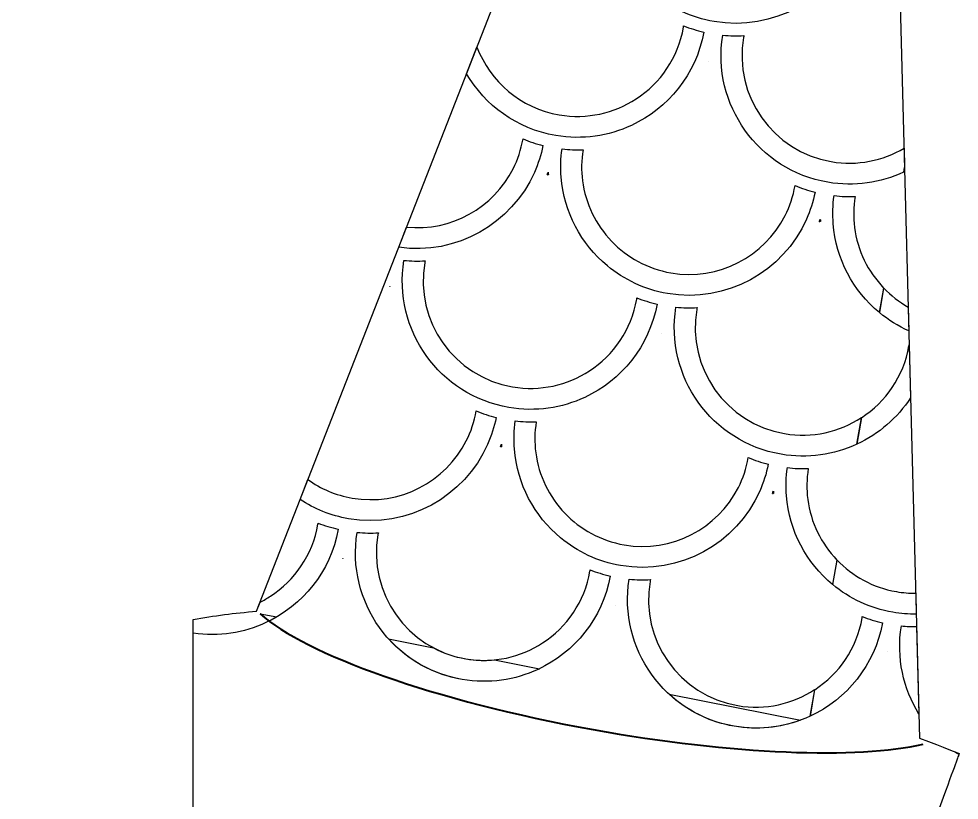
# Model space of a CAD drawing. Header units: millimetres. Extents: x -101 to 196, y -76 to 155.
# Drawn here: x 163.67 to 190.41, y 38.23 to 60.45 of the extents above; entities that cross this region are included whole.
import ezdxf

# ---------------------------------------------------------------- set-up
doc = ezdxf.new("R2010")
doc.units = ezdxf.units.MM
doc.header["$MEASUREMENT"] = 0
doc.layers.add('Capa 1', color=7, linetype='Continuous')

msp = doc.modelspace()

# ---------------------------------------------------------------- linework, layer by layer
at = {"layer": 'Capa 1', "color": 7}
msp.add_open_spline([(101.0915, 43.6008), (101.0915, 43.6008), (83.5178, 88.5625), (83.5178, 88.5625), (83.5178, 88.5625), (83.5178, 88.5625), (82.2351, 39.9936), (82.2351, 39.9936), (82.2351, 39.9936), (81.5177, 39.7235), (81.1096, 39.5536), (81.1096, 39.5536), (81.1096, 39.5536), (81.1096, 39.5537), (81.1096, 39.5536), (83.2878, 33.5646), (83.2878, 33.5646), (83.5726, 33.5312), (83.8969, 33.5164), (84.2544, 33.5178), (84.2544, 33.5178), (84.2544, 33.5178), (89.0519, 5.1901), (89.0519, 5.1901), (89.0519, 5.1901), (87.7871, 5.0991), (86.4712, 5.0137), (86.2889, 5.038), (86.2889, 5.038), (88.7327, -1.5551), (88.7327, -1.5551), (88.7327, -1.5551), (88.7327, -1.5551), (88.7327, -1.5551), (89.0189, -1.5742), (89.5426, -1.5891), (89.5426, -1.5891), (89.5426, -1.5891), (97.1742, -41.3032), (97.1742, -41.3032), (97.1742, -41.3032), (97.2788, -42.3728), (98.8213, -43.0054), (99.8805, -43.1657), (99.8805, -43.1657), (99.8805, -43.1657), (102.3533, -43.1656), (102.3533, -43.1656), (102.3533, -43.1656), (103.1722, -43.2549), (103.9525, -43.2453), (104.687, -43.1657), (104.687, -43.1657), (104.687, -43.1657), (166.8236, -43.1656), (166.8236, -43.1656), (166.8236, -43.1656), (166.8236, -43.1656), (166.8236, -43.1646), (166.8236, -43.1646), (166.8236, -43.1646), (168.9945, -43.4017), (171.5685, -43.0267), (174.3454, -41.3032), (174.3454, -41.3032), (174.3454, -41.3032), (181.9771, -1.5891), (181.9771, -1.5891), (181.9771, -1.5891), (182.5008, -1.5742), (182.7869, -1.5551), (182.7869, -1.5551), (182.7869, -1.5551), (182.7869, -1.5551), (182.7869, -1.5551), (185.2307, 5.038), (185.2307, 5.038), (185.0485, 5.0137), (183.7326, 5.099), (182.4677, 5.1901), (182.4677, 5.1901), (182.4677, 5.1901), (187.2655, 33.5179), (187.2655, 33.5179), (187.2655, 33.5179), (187.6229, 33.5165), (187.947, 33.5311), (188.2318, 33.5646), (188.2318, 33.5646), (190.4103, 39.5537), (190.4101, 39.5536), (190.4101, 39.5536), (190.4101, 39.5536), (190.4103, 39.5537), (190.002, 39.7235), (189.2846, 39.9935), (189.2846, 39.9935), (189.2846, 39.9935), (188.0021, 88.5625), (188.0021, 88.5625), (188.0021, 88.5625), (188.0021, 88.5625), (170.4282, 43.6008), (170.4282, 43.6008), (170.4282, 43.6008), (169.8131, 43.5511), (169.2116, 43.4743), (168.6301, 43.3653), (168.6301, 43.3653), (168.6301, 43.3653), (168.6302, 37.3763), (168.6302, 37.3763), (168.6302, 37.3763), (168.6302, 37.3763), (168.9973, 37.2695), (169.634, 37.0914), (169.634, 37.0914), (169.634, 37.0914), (165.7729, 7.5644), (165.7729, 7.5644), (165.7729, 7.5644), (164.7009, 7.8656), (162.724, 8.446), (162.724, 8.446), (162.724, 8.446), (162.724, 8.446), (163.7881, 0.831), (163.7881, 0.831), (163.7881, 0.831), (163.9961, 0.768), (164.2035, 0.7069), (164.4106, 0.6471), (164.4106, 0.6471), (164.4106, 0.6471), (162.351, -19.3032), (162.351, -19.3032), (162.351, -19.3032), (162.351, -19.3032), (109.1688, -19.3032), (109.1688, -19.3032), (109.1688, -19.3032), (109.1688, -19.3032), (107.109, 0.6471), (107.109, 0.6471), (107.109, 0.6471), (107.3162, 0.7069), (107.5236, 0.7679), (107.7316, 0.8309), (107.7316, 0.8309), (107.7316, 0.8309), (108.7957, 8.4461), (108.7957, 8.4461), (108.7957, 8.4461), (108.7957, 8.4461), (106.8187, 7.8655), (105.7469, 7.5644), (105.7469, 7.5644), (105.7469, 7.5644), (101.8857, 37.0914), (101.8857, 37.0914), (101.8857, 37.0914), (102.5223, 37.2695), (102.8895, 37.3762), (102.8895, 37.3762), (102.8895, 37.3762), (102.8895, 37.3762), (102.8895, 43.3653), (102.8895, 43.3653), (102.8895, 43.3653), (102.308, 43.4744), (101.7066, 43.551), (101.0915, 43.6008)], degree=3, knots=[0, 0, 0, 0, 0.0227273, 0.0227273, 0.0227273, 0.0227273, 0.0454545, 0.0454545, 0.0454545, 0.0454545, 0.0681818, 0.0681818, 0.0681818, 0.0681818, 0.0909091, 0.0909091, 0.0909091, 0.0909091, 0.1136364, 0.1136364, 0.1136364, 0.1136364, 0.1363636, 0.1363636, 0.1363636, 0.1363636, 0.1590909, 0.1590909, 0.1590909, 0.1590909, 0.1818182, 0.1818182, 0.1818182, 0.1818182, 0.2045455, 0.2045455, 0.2045455, 0.2045455, 0.2272727, 0.2272727, 0.2272727, 0.2272727, 0.25, 0.25, 0.25, 0.25, 0.2727273, 0.2727273, 0.2727273, 0.2727273, 0.2954545, 0.2954545, 0.2954545, 0.2954545, 0.3181818, 0.3181818, 0.3181818, 0.3181818, 0.3409091, 0.3409091, 0.3409091, 0.3409091, 0.3636364, 0.3636364, 0.3636364, 0.3636364, 0.3863636, 0.3863636, 0.3863636, 0.3863636, 0.4090909, 0.4090909, 0.4090909, 0.4090909, 0.4318182, 0.4318182, 0.4318182, 0.4318182, 0.4545455, 0.4545455, 0.4545455, 0.4545455, 0.4772727, 0.4772727, 0.4772727, 0.4772727, 0.5, 0.5, 0.5, 0.5, 0.5227273, 0.5227273, 0.5227273, 0.5227273, 0.5454545, 0.5454545, 0.5454545, 0.5454545, 0.5681818, 0.5681818, 0.5681818, 0.5681818, 0.5909091, 0.5909091, 0.5909091, 0.5909091, 0.6136364, 0.6136364, 0.6136364, 0.6136364, 0.6363636, 0.6363636, 0.6363636, 0.6363636, 0.6590909, 0.6590909, 0.6590909, 0.6590909, 0.6818182, 0.6818182, 0.6818182, 0.6818182, 0.7045455, 0.7045455, 0.7045455, 0.7045455, 0.7272727, 0.7272727, 0.7272727, 0.7272727, 0.75, 0.75, 0.75, 0.75, 0.7727273, 0.7727273, 0.7727273, 0.7727273, 0.7954545, 0.7954545, 0.7954545, 0.7954545, 0.8181818, 0.8181818, 0.8181818, 0.8181818, 0.8409091, 0.8409091, 0.8409091, 0.8409091, 0.8636364, 0.8636364, 0.8636364, 0.8636364, 0.8863636, 0.8863636, 0.8863636, 0.8863636, 0.9090909, 0.9090909, 0.9090909, 0.9090909, 0.9318182, 0.9318182, 0.9318182, 0.9318182, 0.9545455, 0.9545455, 0.9545455, 0.9545455, 1, 1, 1, 1], dxfattribs=at)
at = {"layer": 'Capa 1', "lineweight": 9}
msp.add_open_spline([(101.0915, 43.6008), (101.0915, 43.6008), (83.5178, 88.5625), (83.5178, 88.5625), (83.5178, 88.5625), (83.5178, 88.5625), (82.2351, 39.9936), (82.2351, 39.9936), (82.2351, 39.9936), (81.5177, 39.7235), (81.1096, 39.5536), (81.1096, 39.5536), (81.1096, 39.5536), (81.1096, 39.5536), (81.1096, 39.5536), (83.2878, 33.5646), (83.2878, 33.5646), (83.5726, 33.5312), (83.8969, 33.5164), (84.2544, 33.5178), (84.2544, 33.5178), (84.2544, 33.5178), (89.0519, 5.1901), (89.0519, 5.1901), (89.0519, 5.1901), (87.7871, 5.0991), (86.4712, 5.0137), (86.2889, 5.038), (86.2889, 5.038), (88.7327, -1.5551), (88.7327, -1.5551), (88.7327, -1.5551), (88.7327, -1.5551), (88.7327, -1.5551), (89.0189, -1.5742), (89.5426, -1.5891), (89.5426, -1.5891), (89.5426, -1.5891), (97.1742, -41.3032), (97.1742, -41.3032), (97.1742, -41.3032), (97.2788, -42.3728), (98.8213, -43.0054), (99.8805, -43.1657), (99.8805, -43.1657), (99.8805, -43.1657), (102.3533, -43.1656), (102.3533, -43.1656), (102.3533, -43.1656), (103.1722, -43.2549), (103.9525, -43.2453), (104.687, -43.1657), (104.687, -43.1657), (104.687, -43.1657), (166.8236, -43.1656), (166.8236, -43.1656), (166.8236, -43.1656), (166.8236, -43.1656), (166.8236, -43.1646), (166.8236, -43.1646), (166.8236, -43.1646), (168.9945, -43.4017), (171.5685, -43.0267), (174.3454, -41.3032), (174.3454, -41.3032), (174.3454, -41.3032), (181.9771, -1.5891), (181.9771, -1.5891), (181.9771, -1.5891), (182.5008, -1.5742), (182.7869, -1.5551), (182.7869, -1.5551), (182.7869, -1.5551), (182.7869, -1.5551), (182.7869, -1.5551), (185.2307, 5.038), (185.2307, 5.038), (185.0485, 5.0137), (183.7326, 5.099), (182.4677, 5.1901), (182.4677, 5.1901), (182.4677, 5.1901), (187.2655, 33.5179), (187.2655, 33.5179), (187.2655, 33.5179), (187.6229, 33.5165), (187.947, 33.5311), (188.2318, 33.5646), (188.2318, 33.5646), (190.4103, 39.5537), (190.4101, 39.5536), (190.4101, 39.5536), (190.4101, 39.5536), (190.4101, 39.5536), (190.002, 39.7235), (189.2846, 39.9935), (189.2846, 39.9935), (189.2846, 39.9935), (188.0021, 88.5625), (188.0021, 88.5625), (188.0021, 88.5625), (188.0021, 88.5625), (170.4282, 43.6008), (170.4282, 43.6008), (170.4282, 43.6008), (169.8131, 43.5511), (169.2116, 43.4743), (168.6301, 43.3653), (168.6301, 43.3653), (168.6301, 43.3653), (168.6302, 37.3763), (168.6302, 37.3763), (168.6302, 37.3763), (168.6302, 37.3763), (168.9973, 37.2695), (169.634, 37.0914), (169.634, 37.0914), (169.634, 37.0914), (165.7729, 7.5644), (165.7729, 7.5644), (165.7729, 7.5644), (164.7009, 7.8656), (162.724, 8.446), (162.724, 8.446), (162.724, 8.446), (162.724, 8.446), (163.7881, 0.831), (163.7881, 0.831), (163.7881, 0.831), (163.9961, 0.768), (164.2035, 0.7069), (164.4106, 0.6471), (164.4106, 0.6471), (164.4106, 0.6471), (162.351, -19.3032), (162.351, -19.3032), (162.351, -19.3032), (162.351, -19.3032), (109.1688, -19.3032), (109.1688, -19.3032), (109.1688, -19.3032), (109.1688, -19.3032), (107.109, 0.6471), (107.109, 0.6471), (107.109, 0.6471), (107.3162, 0.7069), (107.5236, 0.7679), (107.7316, 0.8309), (107.7316, 0.8309), (107.7316, 0.8309), (108.7957, 8.4461), (108.7957, 8.4461), (108.7957, 8.4461), (108.7957, 8.4461), (106.8187, 7.8655), (105.7469, 7.5644), (105.7469, 7.5644), (105.7469, 7.5644), (101.8857, 37.0914), (101.8857, 37.0914), (101.8857, 37.0914), (102.5223, 37.2695), (102.8895, 37.3762), (102.8895, 37.3762), (102.8895, 37.3762), (102.8895, 37.3762), (102.8895, 43.3653), (102.8895, 43.3653), (102.8895, 43.3653), (102.308, 43.4744), (101.7066, 43.551), (101.0915, 43.6008)], degree=3, knots=[0, 0, 0, 0, 0.0227273, 0.0227273, 0.0227273, 0.0227273, 0.0454545, 0.0454545, 0.0454545, 0.0454545, 0.0681818, 0.0681818, 0.0681818, 0.0681818, 0.0909091, 0.0909091, 0.0909091, 0.0909091, 0.1136364, 0.1136364, 0.1136364, 0.1136364, 0.1363636, 0.1363636, 0.1363636, 0.1363636, 0.1590909, 0.1590909, 0.1590909, 0.1590909, 0.1818182, 0.1818182, 0.1818182, 0.1818182, 0.2045455, 0.2045455, 0.2045455, 0.2045455, 0.2272727, 0.2272727, 0.2272727, 0.2272727, 0.25, 0.25, 0.25, 0.25, 0.2727273, 0.2727273, 0.2727273, 0.2727273, 0.2954545, 0.2954545, 0.2954545, 0.2954545, 0.3181818, 0.3181818, 0.3181818, 0.3181818, 0.3409091, 0.3409091, 0.3409091, 0.3409091, 0.3636364, 0.3636364, 0.3636364, 0.3636364, 0.3863636, 0.3863636, 0.3863636, 0.3863636, 0.4090909, 0.4090909, 0.4090909, 0.4090909, 0.4318182, 0.4318182, 0.4318182, 0.4318182, 0.4545455, 0.4545455, 0.4545455, 0.4545455, 0.4772727, 0.4772727, 0.4772727, 0.4772727, 0.5, 0.5, 0.5, 0.5, 0.5227273, 0.5227273, 0.5227273, 0.5227273, 0.5454545, 0.5454545, 0.5454545, 0.5454545, 0.5681818, 0.5681818, 0.5681818, 0.5681818, 0.5909091, 0.5909091, 0.5909091, 0.5909091, 0.6136364, 0.6136364, 0.6136364, 0.6136364, 0.6363636, 0.6363636, 0.6363636, 0.6363636, 0.6590909, 0.6590909, 0.6590909, 0.6590909, 0.6818182, 0.6818182, 0.6818182, 0.6818182, 0.7045455, 0.7045455, 0.7045455, 0.7045455, 0.7272727, 0.7272727, 0.7272727, 0.7272727, 0.75, 0.75, 0.75, 0.75, 0.7727273, 0.7727273, 0.7727273, 0.7727273, 0.7954545, 0.7954545, 0.7954545, 0.7954545, 0.8181818, 0.8181818, 0.8181818, 0.8181818, 0.8409091, 0.8409091, 0.8409091, 0.8409091, 0.8636364, 0.8636364, 0.8636364, 0.8636364, 0.8863636, 0.8863636, 0.8863636, 0.8863636, 0.9090909, 0.9090909, 0.9090909, 0.9090909, 0.9318182, 0.9318182, 0.9318182, 0.9318182, 0.9545455, 0.9545455, 0.9545455, 0.9545455, 1, 1, 1, 1], dxfattribs=at)
at = {"layer": 'Capa 1'}
for points, knots in [([(181.7372, 61.1588), (182.2125, 60.7655), (182.7918, 60.4849), (183.4432, 60.3729), (183.4432, 60.3729), (185.1253, 60.0839), (186.7324, 60.9963), (187.3966, 62.4869), (187.3966, 62.4869), (187.3966, 62.4869), (186.7914, 62.5912), (186.7914, 62.5912), (186.7914, 62.5912), (186.2005, 61.4249), (184.9, 60.7266), (183.5441, 60.9598), (183.5441, 60.9598), (182.8737, 61.0753), (182.2944, 61.4031), (181.8576, 61.859), (181.8576, 61.859), (181.4112, 62.3254), (181.1136, 62.9263), (181.0288, 63.5818), (181.0288, 63.5818), (181.0288, 63.5818), (180.4235, 63.6859), (180.4235, 63.6859), (180.4235, 63.6859), (180.5015, 62.6894), (180.9858, 61.7804), (181.7372, 61.1588)], [0, 0, 0, 0, 0.1111111, 0.1111111, 0.1111111, 0.1111111, 0.2222222, 0.2222222, 0.2222222, 0.2222222, 0.3333333, 0.3333333, 0.3333333, 0.3333333, 0.4444444, 0.4444444, 0.4444444, 0.4444444, 0.5555556, 0.5555556, 0.5555556, 0.5555556, 0.6666667, 0.6666667, 0.6666667, 0.6666667, 0.7777778, 0.7777778, 0.7777778, 0.7777778, 1, 1, 1, 1]), ([(176.4037, 58.8886), (176.9289, 57.9903), (177.8319, 57.3216), (178.9379, 57.1314), (178.9379, 57.1314), (179.6985, 57.0008), (180.444, 57.1167), (181.0942, 57.4192), (181.0942, 57.4192), (182.1333, 57.9023), (182.9272, 58.8637), (183.1492, 60.0728), (183.1492, 60.0728), (182.9522, 60.119), (182.759, 60.1756), (182.5753, 60.2486), (182.5753, 60.2486), (182.5742, 60.2373), (182.5735, 60.2261), (182.5715, 60.2146), (182.5715, 60.2146), (182.4214, 59.3408), (181.9124, 58.6202), (181.2237, 58.1719), (181.2237, 58.1719), (180.6005, 57.7662), (179.8298, 57.5825), (179.0389, 57.7185), (179.0389, 57.7185), (177.935, 57.9084), (177.0717, 58.6679), (176.6987, 59.6435), (176.6987, 59.6435), (176.6987, 59.6435), (176.4037, 58.8886), (176.4037, 58.8886)], [0, 0, 0, 0, 0.1, 0.1, 0.1, 0.1, 0.2, 0.2, 0.2, 0.2, 0.3, 0.3, 0.3, 0.3, 0.4, 0.4, 0.4, 0.4, 0.5, 0.5, 0.5, 0.5, 0.6, 0.6, 0.6, 0.6, 0.7, 0.7, 0.7, 0.7, 0.8, 0.8, 0.8, 0.8, 1, 1, 1, 1]), ([(184.2786, 59.9214), (184.2816, 59.9384), (184.2859, 59.9547), (184.2895, 59.9715), (184.2895, 59.9715), (184.0907, 59.9607), (183.8896, 59.9647), (183.6864, 59.9839), (183.6864, 59.9839), (183.368, 58.009), (184.6973, 56.1412), (186.6735, 55.8014), (186.6735, 55.8014), (187.4341, 55.6707), (188.1789, 55.7868), (188.8291, 56.0893), (188.8291, 56.0893), (188.8291, 56.0893), (188.8555, 56.2428), (188.8555, 56.2428), (188.8555, 56.2428), (188.8555, 56.2428), (188.8416, 56.7695), (188.8416, 56.7695), (188.8416, 56.7695), (188.2402, 56.4148), (187.5168, 56.2609), (186.7744, 56.3885), (186.7744, 56.3885), (185.1094, 56.6748), (183.9923, 58.2562), (184.2786, 59.9214)], [0, 0, 0, 0, 0.1111111, 0.1111111, 0.1111111, 0.1111111, 0.2222222, 0.2222222, 0.2222222, 0.2222222, 0.3333333, 0.3333333, 0.3333333, 0.3333333, 0.4444444, 0.4444444, 0.4444444, 0.4444444, 0.5555556, 0.5555556, 0.5555556, 0.5555556, 0.6666667, 0.6666667, 0.6666667, 0.6666667, 0.7777778, 0.7777778, 0.7777778, 0.7777778, 1, 1, 1, 1]), ([(183.2838, 59.2484), (183.2836, 59.2474), (183.2835, 59.2469), (183.2834, 59.2462), (183.2834, 59.2462), (183.2834, 59.2462), (183.284, 59.2462), (183.284, 59.2462), (183.284, 59.2462), (183.2842, 59.2468), (183.2842, 59.2472), (183.2838, 59.2484)], [0, 0, 0, 0, 0.25, 0.25, 0.25, 0.25, 0.5, 0.5, 0.5, 0.5, 1, 1, 1, 1]), ([(177.726, 56.1858), (177.1671, 55.0825), (175.9729, 54.3985), (174.6981, 54.5251), (174.6981, 54.5251), (174.6981, 54.5251), (174.4743, 53.9524), (174.4743, 53.9524), (174.4743, 53.9524), (176.1209, 53.7135), (177.6795, 54.6194), (178.3311, 56.0816), (178.3311, 56.0816), (178.4386, 56.3229), (178.5211, 56.5779), (178.5756, 56.8466), (178.5756, 56.8466), (178.3796, 56.8961), (178.1903, 56.959), (178.0078, 57.0352), (178.0078, 57.0352), (177.9546, 56.7321), (177.8583, 56.4472), (177.726, 56.1858)], [0, 0, 0, 0, 0.1428571, 0.1428571, 0.1428571, 0.1428571, 0.2857143, 0.2857143, 0.2857143, 0.2857143, 0.4285714, 0.4285714, 0.4285714, 0.4285714, 0.5714286, 0.5714286, 0.5714286, 0.5714286, 0.7142857, 0.7142857, 0.7142857, 0.7142857, 1, 1, 1, 1]), ([(186.0669, 54.7517), (186.1741, 54.993), (186.2568, 55.2479), (186.3108, 55.5167), (186.3108, 55.5167), (186.1147, 55.5664), (185.9255, 55.629), (185.7433, 55.7052), (185.7433, 55.7052), (185.6897, 55.4022), (185.5932, 55.1173), (185.4613, 54.8557), (185.4613, 54.8557), (184.8703, 53.6894), (183.5701, 52.9916), (182.2142, 53.2247), (182.2142, 53.2247), (181.5435, 53.34), (180.9645, 53.6678), (180.5276, 54.1238), (180.5276, 54.1238), (180.0812, 54.5904), (179.7836, 55.191), (179.6988, 55.8464), (179.6988, 55.8464), (179.6623, 56.1315), (179.6662, 56.4264), (179.7141, 56.7245), (179.7141, 56.7245), (179.5181, 56.717), (179.3186, 56.7278), (179.1177, 56.7503), (179.1177, 56.7503), (179.0795, 56.4802), (179.0727, 56.2125), (179.0935, 55.9505), (179.0935, 55.9505), (179.1714, 54.9542), (179.6558, 54.0452), (180.4072, 53.4234), (180.4072, 53.4234), (180.8825, 53.0302), (181.4618, 52.7496), (182.1132, 52.6376), (182.1132, 52.6376), (183.7954, 52.3484), (185.4025, 53.261), (186.0669, 54.7517)], [0, 0, 0, 0, 0.0769231, 0.0769231, 0.0769231, 0.0769231, 0.1538462, 0.1538462, 0.1538462, 0.1538462, 0.2307692, 0.2307692, 0.2307692, 0.2307692, 0.3076923, 0.3076923, 0.3076923, 0.3076923, 0.3846154, 0.3846154, 0.3846154, 0.3846154, 0.4615385, 0.4615385, 0.4615385, 0.4615385, 0.5384615, 0.5384615, 0.5384615, 0.5384615, 0.6153846, 0.6153846, 0.6153846, 0.6153846, 0.6923077, 0.6923077, 0.6923077, 0.6923077, 0.7692308, 0.7692308, 0.7692308, 0.7692308, 0.8461538, 0.8461538, 0.8461538, 0.8461538, 1, 1, 1, 1]), ([(188.8562, 56.2183), (188.8562, 56.2183), (188.8339, 56.0886), (188.8339, 56.0886), (188.8339, 56.0886), (188.8339, 56.0886), (188.8593, 56.1006), (188.8593, 56.1006), (188.8593, 56.1006), (188.8593, 56.1006), (188.8562, 56.2183), (188.8562, 56.2183)], [0, 0, 0, 0, 0.25, 0.25, 0.25, 0.25, 0.5, 0.5, 0.5, 0.5, 1, 1, 1, 1]), ([(178.694, 56.0183), (178.7011, 56.0171), (178.7078, 56.0168), (178.7149, 56.0156), (178.7149, 56.0156), (178.7149, 56.0156), (178.6948, 56.0191), (178.6948, 56.0191), (178.6948, 56.0191), (178.6948, 56.0187), (178.694, 56.0187), (178.694, 56.0183)], [0, 0, 0, 0, 0.25, 0.25, 0.25, 0.25, 0.5, 0.5, 0.5, 0.5, 1, 1, 1, 1]), ([(178.7241, 56.0845), (178.715, 56.062), (178.7038, 56.0412), (178.6947, 56.0191), (178.6947, 56.0191), (178.6947, 56.0191), (178.715, 56.0156), (178.715, 56.0156), (178.715, 56.0156), (178.7198, 56.0148), (178.7249, 56.0146), (178.7297, 56.0138), (178.7297, 56.0138), (178.7291, 56.0377), (178.7249, 56.0606), (178.7241, 56.0845)], [0, 0, 0, 0, 0.2, 0.2, 0.2, 0.2, 0.4, 0.4, 0.4, 0.4, 0.6, 0.6, 0.6, 0.6, 1, 1, 1, 1]), ([(187.4337, 54.5166), (187.3972, 54.8017), (187.4018, 55.0964), (187.4494, 55.3945), (187.4494, 55.3945), (187.253, 55.3873), (187.0542, 55.3978), (186.8536, 55.4203), (186.8536, 55.4203), (186.8154, 55.1501), (186.8083, 54.8825), (186.8284, 54.6207), (186.8284, 54.6207), (186.9069, 53.6242), (187.3907, 52.7153), (188.1421, 52.0936), (188.1421, 52.0936), (188.1421, 52.0936), (188.2626, 52.794), (188.2626, 52.794), (188.2626, 52.794), (187.8163, 53.2604), (187.5186, 53.8611), (187.4337, 54.5166)], [0, 0, 0, 0, 0.1428571, 0.1428571, 0.1428571, 0.1428571, 0.2857143, 0.2857143, 0.2857143, 0.2857143, 0.4285714, 0.4285714, 0.4285714, 0.4285714, 0.5714286, 0.5714286, 0.5714286, 0.5714286, 0.7142857, 0.7142857, 0.7142857, 0.7142857, 1, 1, 1, 1]), ([(186.43, 54.6893), (186.43, 54.6889), (186.4299, 54.6886), (186.4298, 54.6883), (186.4298, 54.6883), (186.4366, 54.6872), (186.4431, 54.6869), (186.4498, 54.6857), (186.4498, 54.6857), (186.4498, 54.6857), (186.43, 54.6893), (186.43, 54.6893)], [0, 0, 0, 0, 0.25, 0.25, 0.25, 0.25, 0.5, 0.5, 0.5, 0.5, 1, 1, 1, 1]), ([(186.4648, 54.6839), (186.464, 54.7078), (186.4601, 54.7306), (186.459, 54.7545), (186.459, 54.7545), (186.4509, 54.7318), (186.4393, 54.7112), (186.43, 54.6892), (186.43, 54.6892), (186.43, 54.6892), (186.4499, 54.6857), (186.4499, 54.6857), (186.4499, 54.6857), (186.4547, 54.6849), (186.4598, 54.6848), (186.4648, 54.6839)], [0, 0, 0, 0, 0.2, 0.2, 0.2, 0.2, 0.4, 0.4, 0.4, 0.4, 0.6, 0.6, 0.6, 0.6, 1, 1, 1, 1]), ([(177.7091, 49.9834), (176.0442, 50.2697), (174.9264, 51.8512), (175.2126, 53.5159), (175.2126, 53.5159), (175.2157, 53.5332), (175.2211, 53.5495), (175.2239, 53.5663), (175.2239, 53.5663), (175.0258, 53.5552), (174.8243, 53.5593), (174.6212, 53.5786), (174.6212, 53.5786), (174.3029, 51.6039), (175.6317, 49.7359), (177.608, 49.3962), (177.608, 49.3962), (178.3685, 49.2655), (179.1141, 49.3814), (179.7643, 49.684), (179.7643, 49.684), (180.8034, 50.1671), (181.5973, 51.1286), (181.8193, 52.3376), (181.8193, 52.3376), (181.6223, 52.3836), (181.4291, 52.4404), (181.2454, 52.5133), (181.2454, 52.5133), (181.2443, 52.5021), (181.2435, 52.4908), (181.2416, 52.4793), (181.2416, 52.4793), (181.0915, 51.6057), (180.5825, 50.8849), (179.8937, 50.4367), (179.8937, 50.4367), (179.2704, 50.031), (178.4998, 49.8474), (177.7091, 49.9834)], [0, 0, 0, 0, 0.0909091, 0.0909091, 0.0909091, 0.0909091, 0.1818182, 0.1818182, 0.1818182, 0.1818182, 0.2727273, 0.2727273, 0.2727273, 0.2727273, 0.3636364, 0.3636364, 0.3636364, 0.3636364, 0.4545455, 0.4545455, 0.4545455, 0.4545455, 0.5454545, 0.5454545, 0.5454545, 0.5454545, 0.6363636, 0.6363636, 0.6363636, 0.6363636, 0.7272727, 0.7272727, 0.7272727, 0.7272727, 0.8181818, 0.8181818, 0.8181818, 0.8181818, 1, 1, 1, 1]), ([(174.2188, 52.8429), (174.2188, 52.8422), (174.218, 52.8417), (174.2179, 52.8409), (174.2179, 52.8409), (174.2186, 52.8408), (174.2185, 52.8408), (174.2188, 52.8408), (174.2188, 52.8408), (174.219, 52.8415), (174.2187, 52.8422), (174.2188, 52.8429)], [0, 0, 0, 0, 0.25, 0.25, 0.25, 0.25, 0.5, 0.5, 0.5, 0.5, 1, 1, 1, 1]), ([(188.9609, 52.2503), (188.7025, 52.3981), (188.4695, 52.5818), (188.2672, 52.7931), (188.2672, 52.7931), (188.2672, 52.7931), (188.1469, 52.0928), (188.1469, 52.0928), (188.1469, 52.0928), (188.3968, 51.8858), (188.6757, 51.7101), (188.9788, 51.5737), (188.9788, 51.5737), (188.9788, 51.5737), (188.9609, 52.2503), (188.9609, 52.2503)], [0, 0, 0, 0, 0.2, 0.2, 0.2, 0.2, 0.4, 0.4, 0.4, 0.4, 0.6, 0.6, 0.6, 0.6, 1, 1, 1, 1]), ([(182.9487, 52.1858), (182.9516, 52.2032), (182.956, 52.2196), (182.9595, 52.2363), (182.9595, 52.2363), (182.7607, 52.2254), (182.5596, 52.2294), (182.3565, 52.2487), (182.3565, 52.2487), (182.038, 50.2739), (183.3674, 48.4059), (185.3436, 48.0662), (185.3436, 48.0662), (186.1042, 47.9355), (186.849, 48.0515), (187.4992, 48.3541), (187.4992, 48.3541), (187.4992, 48.3541), (187.6288, 49.1068), (187.6288, 49.1068), (187.6288, 49.1068), (187.0055, 48.701), (186.2357, 48.5174), (185.4445, 48.6534), (185.4445, 48.6534), (183.7795, 48.9397), (182.6624, 50.5212), (182.9487, 52.1858)], [0, 0, 0, 0, 0.125, 0.125, 0.125, 0.125, 0.25, 0.25, 0.25, 0.25, 0.375, 0.375, 0.375, 0.375, 0.5, 0.5, 0.5, 0.5, 0.625, 0.625, 0.625, 0.625, 0.75, 0.75, 0.75, 0.75, 1, 1, 1, 1]), ([(181.9539, 51.5131), (181.9537, 51.5123), (181.9535, 51.5117), (181.9534, 51.5109), (181.9534, 51.5109), (181.9534, 51.5109), (181.9541, 51.5109), (181.9541, 51.5109), (181.9541, 51.5109), (181.9543, 51.5117), (181.9543, 51.5122), (181.9539, 51.5131)], [0, 0, 0, 0, 0.25, 0.25, 0.25, 0.25, 0.5, 0.5, 0.5, 0.5, 1, 1, 1, 1]), ([(188.9892, 51.1809), (188.9892, 51.1809), (188.985, 51.1826), (188.985, 51.1826), (188.985, 51.1826), (188.9837, 51.1715), (188.9831, 51.1602), (188.9811, 51.1486), (188.9811, 51.1486), (188.8309, 50.2749), (188.3221, 49.5543), (187.6333, 49.106), (187.6333, 49.106), (187.6333, 49.106), (187.504, 48.3534), (187.504, 48.3534), (187.504, 48.3534), (188.1217, 48.6408), (188.6532, 49.0974), (189.029, 49.6747), (189.029, 49.6747), (189.029, 49.6747), (188.9892, 51.1809), (188.9892, 51.1809)], [0, 0, 0, 0, 0.1428571, 0.1428571, 0.1428571, 0.1428571, 0.2857143, 0.2857143, 0.2857143, 0.2857143, 0.4285714, 0.4285714, 0.4285714, 0.4285714, 0.5714286, 0.5714286, 0.5714286, 0.5714286, 0.7142857, 0.7142857, 0.7142857, 0.7142857, 1, 1, 1, 1]), ([(171.6694, 46.7763), (172.0749, 46.5099), (172.5394, 46.3197), (173.0483, 46.2322), (173.0483, 46.2322), (174.7302, 45.9431), (176.337, 46.8558), (177.0011, 48.3463), (177.0011, 48.3463), (177.1086, 48.5875), (177.1911, 48.8426), (177.2457, 49.1115), (177.2457, 49.1115), (177.0499, 49.1609), (176.8603, 49.2237), (176.6778, 49.2999), (176.6778, 49.2999), (176.6247, 48.9968), (176.5284, 48.7119), (176.3959, 48.4504), (176.3959, 48.4504), (175.8053, 47.2842), (174.5045, 46.5863), (173.1493, 46.8193), (173.1493, 46.8193), (172.6795, 46.9001), (172.2547, 47.0852), (171.8919, 47.3456), (171.8919, 47.3456), (171.8919, 47.3456), (171.6694, 46.7763), (171.6694, 46.7763)], [0, 0, 0, 0, 0.1111111, 0.1111111, 0.1111111, 0.1111111, 0.2222222, 0.2222222, 0.2222222, 0.2222222, 0.3333333, 0.3333333, 0.3333333, 0.3333333, 0.4444444, 0.4444444, 0.4444444, 0.4444444, 0.5555556, 0.5555556, 0.5555556, 0.5555556, 0.6666667, 0.6666667, 0.6666667, 0.6666667, 0.7777778, 0.7777778, 0.7777778, 0.7777778, 1, 1, 1, 1]), ([(184.737, 47.0164), (184.8441, 47.2576), (184.9268, 47.5126), (184.9809, 47.7816), (184.9809, 47.7816), (184.7846, 47.8311), (184.5955, 47.8938), (184.4134, 47.9699), (184.4134, 47.9699), (184.3597, 47.6669), (184.2633, 47.382), (184.1314, 47.1204), (184.1314, 47.1204), (183.5406, 45.9543), (182.2401, 45.2563), (180.8842, 45.4894), (180.8842, 45.4894), (180.2136, 45.6047), (179.6345, 45.9326), (179.1977, 46.3885), (179.1977, 46.3885), (178.7511, 46.8551), (178.4537, 47.4557), (178.3689, 48.1112), (178.3689, 48.1112), (178.3324, 48.3963), (178.3362, 48.6912), (178.3842, 48.9892), (178.3842, 48.9892), (178.1881, 48.9817), (177.9887, 48.9927), (177.7878, 49.0151), (177.7878, 49.0151), (177.7496, 48.7449), (177.7428, 48.4772), (177.7635, 48.2153), (177.7635, 48.2153), (177.8417, 47.2188), (178.3259, 46.3101), (179.0773, 45.6883), (179.0773, 45.6883), (179.5526, 45.2949), (180.1319, 45.0143), (180.7833, 44.9024), (180.7833, 44.9024), (182.4655, 44.6132), (184.0725, 45.5258), (184.737, 47.0164)], [0, 0, 0, 0, 0.0769231, 0.0769231, 0.0769231, 0.0769231, 0.1538462, 0.1538462, 0.1538462, 0.1538462, 0.2307692, 0.2307692, 0.2307692, 0.2307692, 0.3076923, 0.3076923, 0.3076923, 0.3076923, 0.3846154, 0.3846154, 0.3846154, 0.3846154, 0.4615385, 0.4615385, 0.4615385, 0.4615385, 0.5384615, 0.5384615, 0.5384615, 0.5384615, 0.6153846, 0.6153846, 0.6153846, 0.6153846, 0.6923077, 0.6923077, 0.6923077, 0.6923077, 0.7692308, 0.7692308, 0.7692308, 0.7692308, 0.8461538, 0.8461538, 0.8461538, 0.8461538, 1, 1, 1, 1]), ([(177.3648, 48.2838), (177.3648, 48.2836), (177.3641, 48.2834), (177.364, 48.283), (177.364, 48.283), (177.3712, 48.2818), (177.3779, 48.2816), (177.3849, 48.2804), (177.3849, 48.2804), (177.3849, 48.2804), (177.3648, 48.2838), (177.3648, 48.2838)], [0, 0, 0, 0, 0.25, 0.25, 0.25, 0.25, 0.5, 0.5, 0.5, 0.5, 1, 1, 1, 1]), ([(177.4, 48.2787), (177.399, 48.3025), (177.3949, 48.3253), (177.3941, 48.3491), (177.3941, 48.3491), (177.3851, 48.3269), (177.3739, 48.3061), (177.3648, 48.2838), (177.3648, 48.2838), (177.3648, 48.2838), (177.3851, 48.2804), (177.3851, 48.2804), (177.3851, 48.2804), (177.3898, 48.2795), (177.395, 48.2794), (177.4, 48.2787)], [0, 0, 0, 0, 0.2, 0.2, 0.2, 0.2, 0.4, 0.4, 0.4, 0.4, 0.6, 0.6, 0.6, 0.6, 1, 1, 1, 1]), ([(186.1038, 46.7813), (186.0673, 47.0664), (186.0718, 47.3612), (186.1194, 47.6593), (186.1194, 47.6593), (185.923, 47.6519), (185.7242, 47.6627), (185.5237, 47.685), (185.5237, 47.685), (185.4855, 47.4149), (185.4783, 47.1472), (185.4984, 46.8854), (185.4984, 46.8854), (185.5772, 45.8889), (186.0608, 44.9802), (186.8122, 44.3585), (186.8122, 44.3585), (186.8122, 44.3585), (186.9327, 45.0586), (186.9327, 45.0586), (186.9327, 45.0586), (186.4864, 45.5251), (186.1886, 46.1258), (186.1038, 46.7813)], [0, 0, 0, 0, 0.1428571, 0.1428571, 0.1428571, 0.1428571, 0.2857143, 0.2857143, 0.2857143, 0.2857143, 0.4285714, 0.4285714, 0.4285714, 0.4285714, 0.5714286, 0.5714286, 0.5714286, 0.5714286, 0.7142857, 0.7142857, 0.7142857, 0.7142857, 1, 1, 1, 1]), ([(185.1001, 46.954), (185.1001, 46.9538), (185.0999, 46.9534), (185.0999, 46.953), (185.0999, 46.953), (185.1067, 46.9519), (185.1131, 46.9516), (185.1198, 46.9505), (185.1198, 46.9505), (185.1198, 46.9505), (185.1001, 46.954), (185.1001, 46.954)], [0, 0, 0, 0, 0.25, 0.25, 0.25, 0.25, 0.5, 0.5, 0.5, 0.5, 1, 1, 1, 1]), ([(185.1348, 46.9487), (185.1339, 46.9725), (185.1302, 46.9954), (185.129, 47.0192), (185.129, 47.0192), (185.121, 46.9967), (185.1094, 46.9761), (185.1, 46.9539), (185.1, 46.9539), (185.1, 46.9539), (185.12, 46.9505), (185.12, 46.9505), (185.12, 46.9505), (185.1247, 46.9497), (185.1299, 46.9495), (185.1348, 46.9487)], [0, 0, 0, 0, 0.2, 0.2, 0.2, 0.2, 0.4, 0.4, 0.4, 0.4, 0.6, 0.6, 0.6, 0.6, 1, 1, 1, 1]), ([(172.7545, 45.9321), (172.5567, 45.9785), (172.3642, 46.035), (172.1805, 46.1079), (172.1805, 46.1079), (172.1787, 46.0967), (172.1786, 46.0855), (172.1767, 46.074), (172.1767, 46.074), (172.0265, 45.2003), (171.517, 44.4796), (170.8282, 44.0316), (170.8282, 44.0316), (170.732, 43.9689), (170.6323, 43.9116), (170.5295, 43.8599), (170.5295, 43.8599), (170.5295, 43.8599), (170.4282, 43.6008), (170.4282, 43.6008), (170.4282, 43.6008), (169.8131, 43.5511), (169.2116, 43.4743), (168.6301, 43.3653), (168.6301, 43.3653), (168.6301, 43.3653), (168.6301, 42.9771), (168.6301, 42.9771), (168.6301, 42.9771), (169.3606, 42.8693), (170.0735, 42.9877), (170.6988, 43.2787), (170.6988, 43.2787), (171.7383, 43.7615), (172.5324, 44.7232), (172.7545, 45.9321)], [0, 0, 0, 0, 0.1, 0.1, 0.1, 0.1, 0.2, 0.2, 0.2, 0.2, 0.3, 0.3, 0.3, 0.3, 0.4, 0.4, 0.4, 0.4, 0.5, 0.5, 0.5, 0.5, 0.6, 0.6, 0.6, 0.6, 0.7, 0.7, 0.7, 0.7, 0.8, 0.8, 0.8, 0.8, 1, 1, 1, 1]), ([(180.4894, 44.6024), (180.2924, 44.6484), (180.0991, 44.7051), (179.9154, 44.778), (179.9154, 44.778), (179.9142, 44.7668), (179.9136, 44.7556), (179.9116, 44.7441), (179.9116, 44.7441), (179.7616, 43.8704), (179.2525, 43.1496), (178.5638, 42.7016), (178.5638, 42.7016), (177.9405, 42.2957), (177.1699, 42.1122), (176.379, 42.2481), (176.379, 42.2481), (174.7143, 42.5345), (173.5965, 44.1159), (173.8827, 45.7806), (173.8827, 45.7806), (173.8858, 45.7979), (173.8911, 45.8142), (173.894, 45.8312), (173.894, 45.8312), (173.6959, 45.8198), (173.4944, 45.8241), (173.2913, 45.8433), (173.2913, 45.8433), (172.973, 43.8686), (174.3018, 42.0008), (176.2781, 41.6611), (176.2781, 41.6611), (177.0386, 41.5304), (177.7841, 41.6461), (178.4344, 41.9487), (178.4344, 41.9487), (179.4732, 42.4318), (180.2674, 43.3934), (180.4894, 44.6024)], [0, 0, 0, 0, 0.0909091, 0.0909091, 0.0909091, 0.0909091, 0.1818182, 0.1818182, 0.1818182, 0.1818182, 0.2727273, 0.2727273, 0.2727273, 0.2727273, 0.3636364, 0.3636364, 0.3636364, 0.3636364, 0.4545455, 0.4545455, 0.4545455, 0.4545455, 0.5454545, 0.5454545, 0.5454545, 0.5454545, 0.6363636, 0.6363636, 0.6363636, 0.6363636, 0.7272727, 0.7272727, 0.7272727, 0.7272727, 0.8181818, 0.8181818, 0.8181818, 0.8181818, 1, 1, 1, 1]), ([(172.8891, 45.1077), (172.8889, 45.107), (172.888, 45.1063), (172.8879, 45.1058), (172.8879, 45.1058), (172.8887, 45.1057), (172.8886, 45.1057), (172.8889, 45.1057), (172.8889, 45.1057), (172.8891, 45.1062), (172.8888, 45.107), (172.8891, 45.1077)], [0, 0, 0, 0, 0.25, 0.25, 0.25, 0.25, 0.5, 0.5, 0.5, 0.5, 1, 1, 1, 1]), ([(189.1758, 44.1143), (188.9939, 44.1125), (188.8092, 44.1269), (188.6234, 44.1588), (188.6234, 44.1588), (187.9531, 44.2742), (187.3739, 44.6019), (186.9373, 45.0578), (186.9373, 45.0578), (186.9373, 45.0578), (186.817, 44.3577), (186.817, 44.3577), (186.817, 44.3577), (187.2919, 43.9643), (187.8715, 43.6837), (188.5225, 43.5717), (188.5225, 43.5717), (188.7476, 43.533), (188.9712, 43.5161), (189.1915, 43.5189), (189.1915, 43.5189), (189.1915, 43.5189), (189.1758, 44.1143), (189.1758, 44.1143)], [0, 0, 0, 0, 0.1428571, 0.1428571, 0.1428571, 0.1428571, 0.2857143, 0.2857143, 0.2857143, 0.2857143, 0.4285714, 0.4285714, 0.4285714, 0.4285714, 0.5714286, 0.5714286, 0.5714286, 0.5714286, 0.7142857, 0.7142857, 0.7142857, 0.7142857, 1, 1, 1, 1]), ([(181.6187, 44.4507), (181.6217, 44.4678), (181.6261, 44.4843), (181.6296, 44.5012), (181.6296, 44.5012), (181.4308, 44.4901), (181.2297, 44.4941), (181.0265, 44.5134), (181.0265, 44.5134), (180.7081, 42.5387), (182.0374, 40.6708), (184.0136, 40.3311), (184.0136, 40.3311), (184.7743, 40.2004), (185.519, 40.3162), (186.1693, 40.6188), (186.1693, 40.6188), (186.1693, 40.6188), (186.2989, 41.3717), (186.2989, 41.3717), (186.2989, 41.3717), (185.6756, 40.9657), (184.9058, 40.7821), (184.1146, 40.9181), (184.1146, 40.9181), (182.4496, 41.2045), (181.3324, 42.7858), (181.6187, 44.4507)], [0, 0, 0, 0, 0.125, 0.125, 0.125, 0.125, 0.25, 0.25, 0.25, 0.25, 0.375, 0.375, 0.375, 0.375, 0.5, 0.5, 0.5, 0.5, 0.625, 0.625, 0.625, 0.625, 0.75, 0.75, 0.75, 0.75, 1, 1, 1, 1]), ([(180.624, 43.7778), (180.6238, 43.7772), (180.6236, 43.7764), (180.6235, 43.7758), (180.6235, 43.7758), (180.6235, 43.7758), (180.6242, 43.7757), (180.6242, 43.7757), (180.6242, 43.7757), (180.6244, 43.7762), (180.6243, 43.777), (180.624, 43.7778)], [0, 0, 0, 0, 0.25, 0.25, 0.25, 0.25, 0.5, 0.5, 0.5, 0.5, 1, 1, 1, 1]), ([(170.7888, 43.3221), (170.8624, 43.3588), (170.9347, 43.3977), (171.0055, 43.4392), (171.0055, 43.4392), (171.0055, 43.4392), (170.534, 43.5321), (170.534, 43.5321), (170.534, 43.5321), (170.6101, 43.4627), (170.6954, 43.3926), (170.7888, 43.3221)], [0, 0, 0, 0, 0.25, 0.25, 0.25, 0.25, 0.5, 0.5, 0.5, 0.5, 1, 1, 1, 1]), ([(188.2287, 43.2717), (188.0314, 43.3178), (187.8387, 43.3744), (187.655, 43.4473), (187.655, 43.4473), (187.6538, 43.4362), (187.6532, 43.4249), (187.6512, 43.4134), (187.6512, 43.4134), (187.501, 42.5396), (186.9921, 41.8189), (186.3034, 41.3709), (186.3034, 41.3709), (186.3034, 41.3709), (186.1741, 40.6181), (186.1741, 40.6181), (186.1741, 40.6181), (187.2125, 41.1011), (188.007, 42.0627), (188.2287, 43.2717)], [0, 0, 0, 0, 0.1666667, 0.1666667, 0.1666667, 0.1666667, 0.3333333, 0.3333333, 0.3333333, 0.3333333, 0.5, 0.5, 0.5, 0.5, 0.6666667, 0.6666667, 0.6666667, 0.6666667, 1, 1, 1, 1]), ([(189.2009, 43.1647), (189.057, 43.1629), (188.9118, 43.1689), (188.7658, 43.1828), (188.7658, 43.1828), (188.6202, 42.2802), (188.8191, 41.3999), (189.2665, 40.6777), (189.2665, 40.6777), (189.2665, 40.6777), (189.2009, 43.1647), (189.2009, 43.1647)], [0, 0, 0, 0, 0.25, 0.25, 0.25, 0.25, 0.5, 0.5, 0.5, 0.5, 1, 1, 1, 1]), ([(177.2014, 42.2191), (176.9335, 42.192), (176.6575, 42.2002), (176.379, 42.2481), (176.379, 42.2481), (176.0488, 42.3049), (175.7403, 42.4128), (175.4598, 42.5621), (175.4598, 42.5621), (175.4598, 42.5621), (174.1864, 42.8129), (174.1864, 42.8129), (174.1864, 42.8129), (174.7156, 42.2258), (175.4384, 41.8054), (176.2781, 41.6611), (176.2781, 41.6611), (177.0386, 41.5304), (177.7841, 41.6461), (178.4344, 41.9487), (178.4344, 41.9487), (178.4344, 41.9487), (178.4755, 41.9682), (178.4755, 41.9682), (178.4755, 41.9682), (178.4755, 41.9682), (177.2014, 42.2191), (177.2014, 42.2191)], [0, 0, 0, 0, 0.125, 0.125, 0.125, 0.125, 0.25, 0.25, 0.25, 0.25, 0.375, 0.375, 0.375, 0.375, 0.5, 0.5, 0.5, 0.5, 0.625, 0.625, 0.625, 0.625, 0.75, 0.75, 0.75, 0.75, 1, 1, 1, 1]), ([(188.3632, 42.4473), (188.363, 42.4465), (188.3628, 42.4457), (188.3627, 42.4452), (188.3627, 42.4452), (188.3627, 42.4452), (188.3634, 42.4452), (188.3634, 42.4452), (188.3634, 42.4452), (188.3634, 42.4457), (188.3636, 42.4463), (188.3632, 42.4473)], [0, 0, 0, 0, 0.25, 0.25, 0.25, 0.25, 0.5, 0.5, 0.5, 0.5, 1, 1, 1, 1]), ([(182.1594, 41.2428), (182.6593, 40.7819), (183.2934, 40.4549), (184.0136, 40.3311), (184.0136, 40.3311), (184.6711, 40.2181), (185.3168, 40.2893), (185.8998, 40.5062), (185.8998, 40.5062), (185.8998, 40.5062), (182.1594, 41.2428), (182.1594, 41.2428)], [0, 0, 0, 0, 0.25, 0.25, 0.25, 0.25, 0.5, 0.5, 0.5, 0.5, 1, 1, 1, 1]), ([(190.2743, 39.6091), (190.3155, 39.5802), (190.3573, 39.552), (190.3997, 39.5248), (190.3997, 39.5248), (190.3997, 39.5248), (190.4101, 39.5536), (190.4101, 39.5536), (190.4101, 39.5536), (190.4102, 39.5536), (190.3636, 39.573), (190.2743, 39.6091)], [0, 0, 0, 0, 0.25, 0.25, 0.25, 0.25, 0.5, 0.5, 0.5, 0.5, 1, 1, 1, 1])]:
    msp.add_open_spline(points, degree=3, knots=knots, dxfattribs=at)
at = {"layer": 'Capa 1', "color": 250, "lineweight": 40}
msp.add_open_spline([(170.534, 43.5321), (171.7977, 42.3796), (175.506, 41.0478), (179.9995, 40.2359), (179.9995, 40.2359), (183.9793, 39.5169), (187.5246, 39.3954), (189.3858, 39.8197)], degree=3, knots=[0, 0, 0, 0, 0.3333333, 0.3333333, 0.3333333, 0.3333333, 1, 1, 1, 1], dxfattribs=at)

doc.saveas('drawing.dxf')
